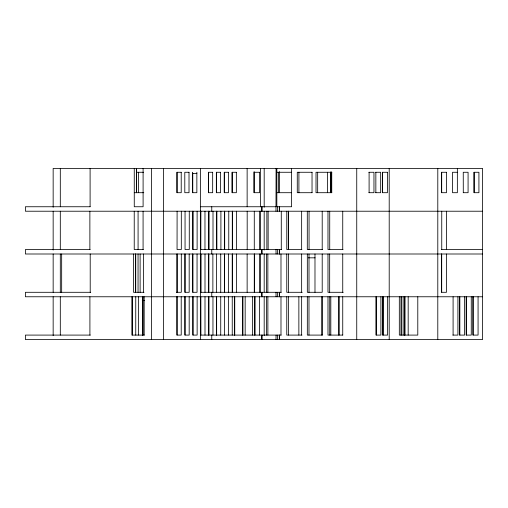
<?xml version="1.0" encoding="UTF-8"?>
<svg xmlns="http://www.w3.org/2000/svg" width="508" height="508" viewBox="0 0 508 508"><rect width="100%" height="100%" fill="white"/><g stroke="black" fill="none" stroke-linecap="round" stroke-linejoin="round"><path stroke-width="0.76" d="M136.436 192.703L136.436 168.44M136.5 172.269L143.554 172.269M276.835 172.269L291.649 172.269M312.103 172.269L297.275 172.269L297.275 192.703L312.103 192.703M331.826 172.269L316.02 172.269L316.02 192.703L331.826 192.703M368.859 172.269L373.958 172.269L373.958 192.703L368.859 192.703M375.628 172.269L380.67 172.269L380.67 192.703L375.628 192.703M457.352 172.269L452.52 172.269L452.526 192.703L457.352 192.703L457.352 168.44M474.078 172.269L478.923 172.269L478.923 192.703L474.078 192.703L474.078 172.269L474.097 192.703M192.545 173.406L196.856 173.406M134.264 192.703L143.796 192.703M276.835 192.703L291.649 192.703M463.252 192.703L468.078 192.703L468.078 172.269L463.252 172.269L463.29 192.703M90.145 206.75L25.4 206.75L25.4 211.22L482.6 211.22M200.374 206.75L275.977 206.75M90.17 249.53L25.4 249.53L25.4 254L482.6 254M143.402 249.53L134.233 249.53L134.233 211.22M200.374 249.53L281.413 249.53M301.904 249.53L286.779 249.53L286.779 211.22M322.466 249.53L307.302 249.53L307.302 211.22M343.027 249.53L327.984 249.53L327.984 211.22M441.604 249.53L482.6 249.53M308.242 257.829L315.106 257.829M90.71 292.297L25.4 292.297L25.4 296.767L482.6 296.767M143.999 292.297L133.528 292.297L133.528 254M176.371 292.297L181.305 292.297L181.305 254M200.374 292.297L281.241 292.297M302.247 292.297L286.766 292.297L286.766 254M343.243 292.297L327.984 292.297L327.984 254M142.253 300.596L144.335 300.596M90.386 335.09L25.4 335.09L25.4 339.56L482.6 339.56L482.6 168.44L53.156 168.44L53.156 207.258M144.335 335.09L131.883 335.09L131.883 296.767M200.374 335.09L281.184 335.09M301.987 335.09L286.766 335.09L286.766 296.767M322.313 335.09L307.327 335.09L307.327 296.767M342.805 335.09L327.984 335.09L327.984 296.767M452.812 335.09L457.918 335.09L457.918 296.767M478.072 296.767L478.072 335.09L472.967 335.09L472.967 296.767M473.107 296.767L473.107 335.09M471.259 296.767L471.259 335.09L466.154 335.09L466.154 296.767M466.471 296.767L466.471 335.09M464.63 296.767L464.63 335.09L459.524 335.09L459.524 296.767M459.842 296.767L459.842 335.09M453.092 296.767L453.092 335.09M446.532 211.22L446.532 249.53M446.481 254L446.481 292.297L441.554 292.297L441.554 254M441.744 211.22L441.744 249.53M441.693 172.269L441.693 192.703M441.693 254L441.693 292.297M437.794 168.44L437.794 339.56M417.792 296.767L417.792 335.09L399.32 335.09L399.32 296.767M408.178 296.767L408.178 335.09M405.041 296.767L405.041 335.09M404.476 296.767L404.476 335.09M404.368 296.767L404.368 335.09M403.873 296.767L403.873 335.09M401.86 296.767L401.86 335.09M400.971 296.767L400.971 335.09M389.204 168.44L389.204 339.56M387.642 296.767L387.642 335.09L382.784 335.09L382.784 296.767M382.6 172.269L382.6 192.703M380.886 296.767L380.886 335.09L376.072 335.09L376.072 296.767M376.212 296.767L376.212 335.09M375.85 172.269L375.85 192.703M369.1 172.269L369.1 192.703M356.743 168.44L356.743 339.56M342.741 211.22L342.741 249.53M342.741 254L342.741 292.297M342.741 296.767L342.741 335.09M338.995 296.767L338.995 335.09M338.861 296.767L338.861 335.09M331.743 172.269L331.743 192.703M331.025 171.564L331.025 192.678M330.816 296.767L330.816 335.09M330.625 172.269L330.625 192.646M329.724 211.22L329.724 249.53M329.673 254L329.673 292.297M329.724 296.767L329.724 335.09M327.47 172.269L327.47 192.646M322.205 211.22L322.205 249.53M322.205 254L322.205 292.297L307.327 292.297L307.327 254M322.205 296.767L322.205 335.09M321.862 296.767L321.862 335.09M317.665 172.269L317.665 192.703M314.985 254L314.985 292.297M312.033 172.269L312.033 192.703M309.055 211.22L309.055 249.53M309.004 254L309.004 292.297M308.985 296.767L308.985 335.09M301.644 211.22L301.644 249.53M301.644 254L301.644 292.297M301.644 296.767L301.644 335.09M298.907 172.269L298.907 192.703M298.863 296.767L298.863 335.09M291.592 168.44L291.624 206.75L276.835 206.75L276.835 168.44M288.481 211.22L288.481 249.53M288.43 254L288.43 292.297M288.43 296.767L288.43 335.09M288.341 211.22L288.341 249.53M281.28 211.22L281.28 249.53M280.988 254L280.988 292.297M280.988 296.767L280.988 335.09M279.419 171.564L279.419 192.678M279.464 206.75L279.464 211.22M279.464 249.53L279.464 254M279.464 292.297L279.464 296.767M279.464 335.09L279.464 339.56M279.305 206.75L279.305 211.22M279.305 249.53L279.305 254M279.305 292.297L279.305 296.767M279.305 335.09L279.305 339.56M278.416 172.269L278.416 192.703M277.609 206.75L277.609 211.22M277.609 249.53L277.609 254M277.609 292.297L277.609 296.767M277.609 335.09L277.609 339.56M276.073 168.44L275.977 211.22M275.977 249.53L276.073 254M275.977 292.297L276.073 296.767M276.073 335.09L275.977 339.56M268.141 211.22L268.141 249.53M267.862 254L267.862 292.297M267.881 296.767L267.881 335.09M266.865 211.22L266.865 249.53M266.579 254L266.579 292.297M266.579 296.767L266.579 335.09M264.185 168.44L264.185 207.258M264.185 211.22L264.185 250.038M264.185 254L264.185 292.017M264.185 296.767L264.185 335.598M262.153 206.75L262.153 211.22M262.153 249.53L262.153 254M262.153 292.297L262.153 296.767M262.153 335.09L262.153 339.56M261.391 206.75L261.391 211.22M261.391 249.53L261.391 254M261.391 292.297L261.391 296.767M261.391 335.09L261.391 339.56M260.61 168.44L260.61 206.75M260.61 211.22L260.61 249.53M260.61 254L260.61 292.297M259.632 211.22L259.632 249.53M259.582 254L259.582 292.297M259.582 296.767L259.582 335.09M254.953 296.767L254.953 335.09M254.749 296.767L254.749 335.09M254.432 254L254.432 292.297M254.279 211.22L254.279 249.53M254.273 254L254.273 292.297M254.102 171.564L254.102 192.678M252.628 296.767L252.628 335.09M247.136 168.44L247.136 206.75M247.186 211.22L247.186 249.53M247.136 254L247.136 292.297M245.161 296.767L245.161 335.09M242.951 296.767L242.951 335.09M242.564 296.767L242.564 335.09M236.518 211.22L236.518 249.53M236.55 254L236.55 292.297M234.753 296.767L234.753 335.09M234.366 296.767L234.366 335.09M232.435 211.22L232.435 249.53M232.296 211.22L232.296 249.53M232.366 254L232.366 292.297M232.264 172.269L232.264 192.703M232.245 254L232.245 292.297M232.245 296.767L232.245 335.09M228.765 211.22L228.765 249.53M228.6 254L228.6 292.297M228.6 296.767L228.6 335.09M224.682 211.22L224.682 249.53M224.561 211.22L224.561 249.53M224.511 254L224.511 292.297M224.517 296.767L224.511 335.09M224.352 172.269L224.352 192.703M224.422 254L224.422 292.297M220.904 211.22L220.904 249.53M220.732 254L220.732 292.297M220.732 296.767L220.732 335.09M216.821 211.22L216.821 249.53M216.681 211.22L216.681 249.53M216.649 296.767L216.649 335.09M216.51 254L216.554 292.297M216.51 296.767L216.51 335.09M216.484 172.269L216.484 192.703M213.004 211.22L213.004 249.53M212.954 296.767L212.954 335.09M212.871 254L212.871 292.297M211.766 206.75L211.766 211.22M211.766 249.53L211.766 254M211.766 292.297L211.766 296.767M211.766 335.09L211.766 339.56M208.921 211.22L208.921 249.53M208.782 211.22L208.782 249.53M208.813 254L208.813 292.297M208.871 296.767L208.871 335.09M208.686 254L208.686 292.297M208.731 296.767L208.731 335.09M208.585 172.269L208.585 192.703M204.972 211.22L204.972 249.53M205.003 254L205.003 292.297M205.003 296.767L205.003 335.09M200.889 211.22L200.831 249.53M200.863 254L200.863 292.297M200.863 296.767L200.92 335.09M200.825 254L200.825 292.297M200.425 211.22L200.425 249.53M200.374 168.44L200.374 339.56M197.136 296.767L197.136 335.09L192.824 335.09L192.824 296.767M197.117 211.22L197.117 249.53L192.805 249.53L192.805 211.22M197.053 254L197.053 292.297L192.71 292.297L192.71 254M196.856 172.269L196.856 192.703L192.545 192.703L192.545 172.269M193.059 296.767L193.059 335.09M192.989 211.22L192.989 249.53M192.875 254L192.875 292.297M192.773 173.057L192.773 192.703M189.274 211.22L189.274 249.53L185.052 249.53L185.052 211.22M189.179 254L189.179 292.297L184.95 292.297L184.95 254M189.179 296.767L189.179 335.09L184.95 335.09L184.95 296.767M185.014 254L185.014 292.297M184.995 296.767L184.995 335.09M181.318 211.22L181.318 249.53L177.057 249.53L177.101 211.22M181.216 296.767L181.216 335.09L176.955 335.09L176.955 296.767M177.146 254L177.146 292.297M177.051 172.269L177.051 192.703M177.051 296.767L177.051 335.09M176.955 254L176.955 292.297M163.538 168.44L163.538 339.56M151.6 168.44L151.6 339.56M144.17 296.767L144.17 335.09M143.542 254L143.542 292.297M143.097 168.44L143.097 206.75L134.264 206.75L134.264 168.44M143.078 211.22L143.078 249.53M143.002 296.767L143.002 335.09M142.786 296.767L142.786 335.09M142.513 296.767L142.513 335.09M140.125 254L140.125 292.297M138.481 172.269L138.481 192.646M138.373 296.767L138.373 335.09M138.081 211.22L138.081 249.53M138.049 254L138.049 292.297M136.5 168.44L136.5 192.703M135.738 254L135.738 292.297M135.744 296.767L135.744 335.09M135.56 254L135.56 292.297M132.366 296.767L132.366 335.09M90.208 254L90.208 292.297M90.1 168.44L90.1 206.75M89.872 211.22L89.872 249.53M89.91 296.767L89.91 335.09M61.665 254L61.665 292.297M60.306 168.44L60.306 206.75M60.306 211.22L60.306 249.53M60.306 254L60.306 292.297M60.306 296.767L60.306 335.09M53.156 211.22L53.156 250.038M53.156 254L53.156 292.297M53.156 296.767L53.156 335.598M181.216 172.269L176.955 172.269L176.955 192.703L181.216 192.703L181.216 172.269M189.014 172.269L184.785 172.269L184.798 192.703L189.014 192.703L189.014 172.269M212.668 172.269L208.451 172.269L208.451 192.703L212.668 192.703L212.668 172.269M220.567 172.269L216.344 172.269L216.344 192.703L220.567 192.703L220.567 172.269M228.435 172.269L224.231 172.269L224.231 192.703L228.435 192.703L228.435 172.269M236.347 172.269L232.042 172.269L232.042 192.703L236.347 192.703L236.347 172.269M259.582 172.269L254.057 172.269L254.057 192.703L259.582 192.703L259.582 172.269M387.458 172.269L382.48 172.269L382.48 192.703L387.458 192.703L387.458 172.269M446.481 172.269L441.554 172.269L441.554 192.703L446.481 192.703L446.481 172.269M383 335.09L383 296.767L382.962 335.09"/></g></svg>
